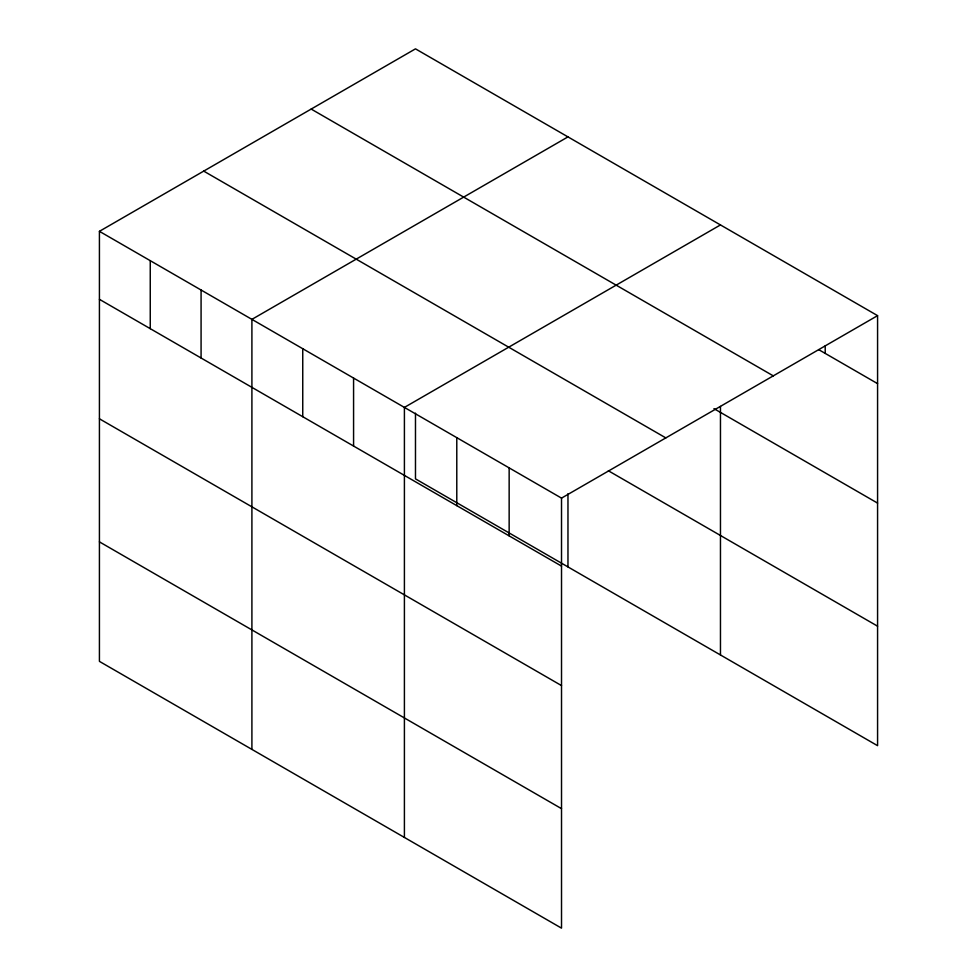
<?xml version="1.0" encoding="UTF-8"?>
<svg xmlns="http://www.w3.org/2000/svg" width="977" height="977" viewBox="0 0 977 977"><rect width="100%" height="100%" fill="white"/><g stroke="black" fill="none" stroke-linecap="round" stroke-linejoin="round"><path stroke-width="1.47" d="M99.422 231.329L561.519 498.123L561.519 928.15L99.422 661.356L99.422 231.329L415.481 48.85L877.578 315.644L877.578 745.671L415.481 478.877L415.481 413.173M567.967 136.89L251.907 319.369L251.907 749.396M720.464 224.93L404.405 407.409L404.405 837.436M561.519 498.123L877.578 315.644M818.665 349.619L877.578 383.643M311.175 109.07L773.283 375.864M713.955 408.642L877.578 503.106M203.717 171.109L665.826 437.904M608.378 470.78L877.578 626.208M99.422 299.316L561.519 566.11M99.422 418.791L561.519 685.585M99.422 541.881L561.519 808.675M825.211 345.846L825.211 353.405M720.464 406.432L720.464 654.969M567.967 493.751L567.967 566.929M509.151 467.885L509.151 535.872M456.784 437.647L456.784 505.634M353.576 378.062L353.576 446.062M302.748 348.716L302.748 416.703M201.079 290.022L201.079 358.009M150.25 260.676L150.25 328.663"/></g></svg>
